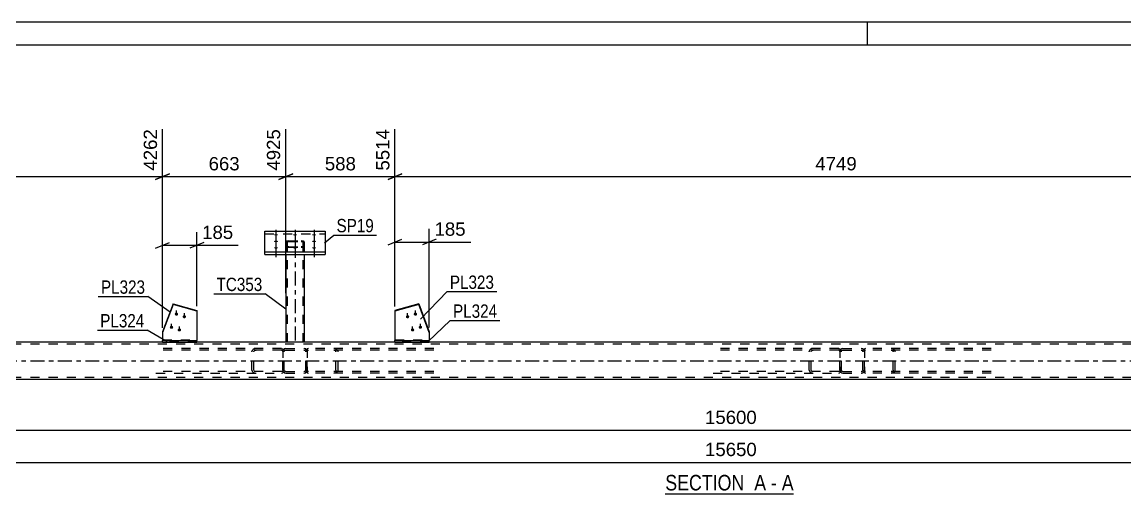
# Model space of a CAD drawing. Header units: millimetres. Extents: x -98 to 743, y -438 to 156.
# Drawn here: x 141.2 to 378.7, y 54.5 to 156.1 of the extents above; entities that cross this region are included whole.
import ezdxf

# ---------------------------------------------------------------- set-up
doc = ezdxf.new("R2010")
doc.units = ezdxf.units.MM
doc.linetypes.add('DXK_LINE_DOT2', pattern=[3.9198, 1.9599, -1.9599])
doc.linetypes.add('DXK_LINE_DOT3', pattern=[5.9187, 2.979, -0.9799, 0.9799, -0.9799])
doc.styles.add('Arial', font='ARIAL.TTF', dxfattribs={"height": 0.2})
doc.styles.add('Arial Narrow', font='ARIALN.TTF', dxfattribs={"height": 0.2})

# ---------------------------------------------------------------- blocks, each defined once
blk = doc.blocks.new('Unknown-761554712-1131')
at = {"color": 5, "linetype": 'Continuous'}
for p, q in [((743.33, 156.09), (-97.67, 156.09)), ((323.33, 151.09), (323.33, 156.09)), ((738.33, 151.09), (-92.67, 151.09))]:
    blk.add_line(p, q, dxfattribs=at)
blk = doc.blocks.new('Unknown-761554712-20 - 4715')
at = {"color": 6, "linetype": 'Continuous'}
blk.add_line((279.75, 54.55), (307.39, 54.55), dxfattribs=at)
at = {"color": 0, "linetype": 'Continuous'}
blk.add_wipeout([(297.86, 55.3), (297.86, 58.8), (279.75, 58.8), (279.75, 55.3)], dxfattribs=at)
at = {"color": 7, "linetype": 'Continuous', "style": 'Arial Narrow'}
blk.add_text('SECTION ', height=3.34, dxfattribs=at).set_placement((279.75, 55.3))
at = {"color": 0, "linetype": 'Continuous'}
blk.add_wipeout([(301.46, 55.3), (301.46, 58.8), (298.91, 58.8), (298.91, 55.3)], dxfattribs=at)
blk.add_wipeout([(303.79, 55.3), (303.79, 58.8), (302.51, 58.8), (302.51, 55.3)], dxfattribs=at)
at = {"color": 7, "linetype": 'Continuous', "style": 'Arial Narrow'}
for s, p in [('A', (298.91, 55.3)), ('-', (302.51, 55.3))]:
    blk.add_text(s, height=3.34, dxfattribs=at).set_placement(p)
at = {"color": 0, "linetype": 'Continuous'}
blk.add_wipeout([(307.39, 55.3), (307.39, 58.8), (304.84, 58.8), (304.84, 55.3)], dxfattribs=at)
at = {"color": 7, "linetype": 'Continuous', "style": 'Arial Narrow'}
blk.add_text('A', height=3.34, dxfattribs=at).set_placement((304.84, 55.3))
blk = doc.blocks.new('Part-761554712-4789 - 4715')
at = {"color": 2, "linetype": 'Continuous'}
for p, q in [((221.54, 87.19), (221.54, 87.59)), ((221.54, 87.59), (228.93, 87.59)), ((221.54, 87.19), (228.93, 87.19)), ((228.93, 87.19), (228.93, 87.59))]:
    blk.add_line(p, q, dxfattribs=at)
blk = doc.blocks.new('Part-761554712-4739 - 4715')
at = {"color": 7, "linetype": 'DXK_LINE_DOT2'}
for p, q in [((322.9, 85.83), (322.64, 85.79)), ((322.64, 85.79), (322.64, 80.58)), ((322.73, 85.48), (322.9, 85.51)), ((349.93, 85.83), (322.9, 85.83)), ((349.93, 85.51), (322.9, 85.51)), ((328.73, 85.78), (328.39, 85.83)), ((328.39, 85.51), (328.56, 85.48)), ((322.64, 85.44), (322.73, 85.48)), ((328.8, 85.31), (328.83, 85.19)), ((328.83, 81.19), (328.83, 85.19)), ((329.27, 85.19), (329.2, 85.43)), ((329.27, 81.19), (329.27, 85.19)), ((322.73, 80.89), (322.64, 80.93)), ((322.9, 80.87), (322.73, 80.89)), ((349.93, 80.87), (322.9, 80.87)), ((328.56, 80.89), (328.39, 80.87)), ((328.83, 81.19), (328.8, 81.06)), ((329.2, 80.94), (329.27, 81.19)), ((322.64, 80.58), (322.9, 80.55)), ((349.93, 80.55), (322.9, 80.55)), ((328.39, 80.55), (328.73, 80.59))]:
    blk.add_line(p, q, dxfattribs=at)
for centre, radius, start, end in [((328.52, 85), 0.802, 32.4104, 75.4453), ((328.46, 85.09), 0.401, 32.4104, 75.4453), ((328.46, 81.28), 0.401, 284.5547, 327.5896), ((328.52, 81.37), 0.802, 284.5547, 327.5896)]:
    blk.add_arc(centre, radius, start, end, dxfattribs=at)
blk = doc.blocks.new('Part-761554712-4743 - 4715')
at = {"color": 7, "linetype": 'DXK_LINE_DOT2'}
for p, q in [((318, 85.83), (317.76, 85.78)), ((317.88, 85.48), (318, 85.51)), ((318, 85.83), (322, 85.83)), ((318, 85.51), (322, 85.51)), ((322.24, 85.78), (322, 85.83)), ((322, 85.51), (322.12, 85.48)), ((317.41, 85.43), (317.36, 85.19)), ((317.36, 81.19), (317.36, 85.19)), ((317.68, 85.19), (317.7, 85.31)), ((317.68, 81.19), (317.68, 85.19)), ((322.3, 85.31), (322.32, 85.19)), ((322.32, 81.19), (322.32, 85.19)), ((322.64, 85.19), (322.59, 85.43)), ((322.64, 81.19), (322.64, 85.19)), ((317.36, 81.19), (317.41, 80.94)), ((317.7, 81.06), (317.68, 81.19)), ((318, 80.87), (317.88, 80.89)), ((318, 80.87), (322, 80.87)), ((322.12, 80.89), (322, 80.87)), ((322.32, 81.19), (322.3, 81.06)), ((322.59, 80.94), (322.64, 81.19)), ((317.76, 80.59), (318, 80.55)), ((318, 80.55), (322, 80.55)), ((322, 80.55), (322.24, 80.59))]:
    blk.add_line(p, q, dxfattribs=at)
for centre, radius, start, end in [((318, 85.19), 0.64, 112.5, 157.5), ((322, 85.19), 0.64, 22.5, 67.5), ((318, 85.19), 0.32, 112.5, 157.5), ((322, 85.19), 0.32, 22.5, 67.5), ((318, 81.19), 0.64, 202.5, 247.5), ((318, 81.19), 0.32, 202.5, 247.5), ((322, 81.19), 0.32, 292.5, 337.5), ((322, 81.19), 0.64, 292.5, 337.5)]:
    blk.add_arc(centre, radius, start, end, dxfattribs=at)
blk = doc.blocks.new('Part-761554712-4745 - 4715')
at = {"color": 7, "linetype": 'DXK_LINE_DOT2'}
for p, q in [((197.1, 85.83), (170.07, 85.83)), ((197.1, 85.51), (170.07, 85.51)), ((191.61, 85.83), (191.28, 85.78)), ((191.45, 85.48), (191.61, 85.51)), ((197.1, 85.83), (197.36, 85.79)), ((197.1, 85.51), (197.27, 85.48)), ((197.36, 85.79), (197.36, 80.58)), ((190.8, 85.43), (190.73, 85.19)), ((190.73, 81.19), (190.73, 85.19)), ((191.17, 85.19), (191.21, 85.31)), ((191.17, 81.19), (191.17, 85.19)), ((197.27, 85.48), (197.36, 85.44)), ((197.1, 80.87), (170.07, 80.87)), ((190.73, 81.19), (190.8, 80.94)), ((191.21, 81.06), (191.17, 81.19)), ((191.61, 80.87), (191.45, 80.89)), ((197.27, 80.89), (197.1, 80.87)), ((197.36, 80.93), (197.27, 80.89)), ((170.07, 80.55), (197.1, 80.55)), ((191.28, 80.59), (191.61, 80.55)), ((197.1, 80.55), (197.36, 80.58))]:
    blk.add_line(p, q, dxfattribs=at)
for centre, radius, start, end in [((191.48, 85), 0.802, 104.5547, 147.5895), ((191.55, 85.09), 0.401, 104.5547, 147.5895), ((191.48, 81.37), 0.802, 212.4105, 255.4453), ((191.55, 81.28), 0.401, 212.4105, 255.4453)]:
    blk.add_arc(centre, radius, start, end, dxfattribs=at)
blk = doc.blocks.new('Part-761554712-4747 - 4715')
at = {"color": 7, "linetype": 'DXK_LINE_DOT2'}
for p, q in [((202.9, 85.83), (202.64, 85.79)), ((202.64, 85.79), (202.64, 80.58)), ((202.73, 85.48), (202.9, 85.51)), ((229.93, 85.83), (202.9, 85.83)), ((229.93, 85.51), (202.9, 85.51)), ((208.73, 85.78), (208.39, 85.83)), ((208.39, 85.51), (208.56, 85.48)), ((202.64, 85.44), (202.73, 85.48)), ((208.8, 85.31), (208.83, 85.19)), ((208.83, 81.19), (208.83, 85.19)), ((209.27, 85.19), (209.2, 85.43)), ((209.27, 81.19), (209.27, 85.19)), ((202.73, 80.89), (202.64, 80.93)), ((202.9, 80.87), (202.73, 80.89)), ((229.93, 80.87), (202.9, 80.87)), ((208.56, 80.89), (208.39, 80.87)), ((208.83, 81.19), (208.8, 81.06)), ((209.2, 80.94), (209.27, 81.19)), ((202.64, 80.58), (202.9, 80.55)), ((229.93, 80.55), (202.9, 80.55)), ((208.39, 80.55), (208.73, 80.59))]:
    blk.add_line(p, q, dxfattribs=at)
for centre, radius, start, end in [((208.52, 85), 0.802, 32.4104, 75.4453), ((208.46, 85.09), 0.401, 32.4104, 75.4453), ((208.46, 81.28), 0.401, 284.5547, 327.5896), ((208.52, 81.37), 0.802, 284.5547, 327.5896)]:
    blk.add_arc(centre, radius, start, end, dxfattribs=at)
blk = doc.blocks.new('Part-761554712-4748 - 4715')
at = {"color": 7, "linetype": 'DXK_LINE_DOT2'}
for p, q in [((317.1, 85.83), (290.07, 85.83)), ((317.1, 85.51), (290.07, 85.51)), ((311.61, 85.83), (311.28, 85.78)), ((311.45, 85.48), (311.61, 85.51)), ((317.1, 85.83), (317.36, 85.79)), ((317.1, 85.51), (317.27, 85.48)), ((317.36, 85.79), (317.36, 80.58)), ((310.8, 85.43), (310.73, 85.19)), ((310.73, 81.19), (310.73, 85.19)), ((311.17, 85.19), (311.21, 85.31)), ((311.17, 81.19), (311.17, 85.19)), ((317.27, 85.48), (317.36, 85.44)), ((317.1, 80.87), (290.07, 80.87)), ((310.73, 81.19), (310.8, 80.94)), ((311.21, 81.06), (311.17, 81.19)), ((311.61, 80.87), (311.45, 80.89)), ((317.27, 80.89), (317.1, 80.87)), ((317.36, 80.93), (317.27, 80.89)), ((290.07, 80.55), (317.1, 80.55)), ((311.28, 80.59), (311.61, 80.55)), ((317.1, 80.55), (317.36, 80.58))]:
    blk.add_line(p, q, dxfattribs=at)
for centre, radius, start, end in [((311.48, 85), 0.802, 104.5547, 147.5896), ((311.55, 85.09), 0.401, 104.5547, 147.5896), ((311.48, 81.37), 0.802, 212.4104, 255.4453), ((311.55, 81.28), 0.401, 212.4104, 255.4453)]:
    blk.add_arc(centre, radius, start, end, dxfattribs=at)
blk = doc.blocks.new('Bolt-761554712-4754 - 4715')
at = {"linetype": 'Continuous'}
for points in [[(174.48, 93.59), (174.55, 93.58), (174.63, 93.56), (174.69, 93.52), (174.75, 93.47), (174.79, 93.42), (174.82, 93.35), (174.84, 93.28), (174.84, 93.21), (174.82, 93.14), (174.79, 93.08), (174.75, 93.02), (174.69, 92.97), (174.63, 92.94), (174.55, 92.92), (174.48, 92.91), (174.4, 92.92), (174.33, 92.94), (174.27, 92.97), (174.21, 93.02), (174.17, 93.08), (174.14, 93.14), (174.12, 93.21), (174.12, 93.28), (174.14, 93.35), (174.17, 93.42), (174.21, 93.47), (174.27, 93.52), (174.33, 93.56), (174.4, 93.58)], [(176.18, 93.02), (176.25, 93.01), (176.32, 92.99), (176.39, 92.96), (176.44, 92.91), (176.49, 92.85), (176.52, 92.79), (176.53, 92.72), (176.53, 92.65), (176.52, 92.58), (176.49, 92.51), (176.44, 92.46), (176.39, 92.41), (176.32, 92.37), (176.25, 92.35), (176.18, 92.34), (176.1, 92.35), (176.03, 92.37), (175.96, 92.41), (175.91, 92.46), (175.86, 92.51), (175.83, 92.58), (175.82, 92.65), (175.82, 92.72), (175.83, 92.79), (175.86, 92.85), (175.91, 92.91), (175.96, 92.96), (176.03, 92.99), (176.1, 93.01)], [(173.41, 90.75), (173.48, 90.74), (173.56, 90.72), (173.62, 90.69), (173.68, 90.64), (173.72, 90.58), (173.75, 90.52), (173.77, 90.45), (173.77, 90.38), (173.75, 90.31), (173.72, 90.24), (173.68, 90.19), (173.62, 90.14), (173.56, 90.1), (173.48, 90.08), (173.41, 90.08), (173.33, 90.08), (173.26, 90.1), (173.2, 90.14), (173.14, 90.19), (173.1, 90.24), (173.07, 90.31), (173.05, 90.38), (173.05, 90.45), (173.07, 90.52), (173.1, 90.58), (173.14, 90.64), (173.2, 90.69), (173.26, 90.72), (173.33, 90.74)], [(175.11, 90.19), (175.18, 90.18), (175.25, 90.16), (175.32, 90.12), (175.37, 90.07), (175.42, 90.02), (175.45, 89.95), (175.46, 89.88), (175.46, 89.81), (175.45, 89.74), (175.42, 89.68), (175.37, 89.62), (175.32, 89.57), (175.25, 89.54), (175.18, 89.52), (175.11, 89.51), (175.03, 89.52), (174.96, 89.54), (174.89, 89.57), (174.84, 89.62), (174.79, 89.68), (174.76, 89.74), (174.75, 89.81), (174.75, 89.88), (174.76, 89.95), (174.79, 90.02), (174.84, 90.07), (174.89, 90.12), (174.96, 90.16), (175.03, 90.18)]]:
    blk.add_hatch(color=1, dxfattribs=at).paths.add_polyline_path(points)
at = {"color": 1, "linetype": 'Continuous'}
for p, q in [((174.48, 92.97), (174.48, 94)), ((176.18, 92.41), (176.18, 93.43)), ((173.41, 90.14), (173.41, 91.17)), ((175.11, 89.57), (175.11, 90.6))]:
    blk.add_line(p, q, dxfattribs=at)
blk = doc.blocks.new('Bolt-761554712-4755 - 4715')
at = {"linetype": 'Continuous'}
for points in [[(224.25, 93.02), (224.32, 93.01), (224.39, 92.99), (224.46, 92.96), (224.51, 92.91), (224.56, 92.85), (224.59, 92.79), (224.61, 92.72), (224.61, 92.65), (224.59, 92.58), (224.56, 92.51), (224.51, 92.46), (224.46, 92.41), (224.39, 92.37), (224.32, 92.35), (224.25, 92.34), (224.17, 92.35), (224.1, 92.37), (224.04, 92.41), (223.98, 92.46), (223.94, 92.51), (223.9, 92.58), (223.89, 92.65), (223.89, 92.72), (223.9, 92.79), (223.94, 92.85), (223.98, 92.91), (224.04, 92.96), (224.1, 92.99), (224.17, 93.01)], [(225.94, 93.59), (226.02, 93.58), (226.09, 93.56), (226.16, 93.52), (226.21, 93.47), (226.26, 93.42), (226.29, 93.35), (226.3, 93.28), (226.3, 93.21), (226.29, 93.14), (226.26, 93.08), (226.21, 93.02), (226.16, 92.97), (226.09, 92.94), (226.02, 92.92), (225.94, 92.91), (225.87, 92.92), (225.8, 92.94), (225.73, 92.97), (225.68, 93.02), (225.63, 93.08), (225.6, 93.14), (225.59, 93.21), (225.59, 93.28), (225.6, 93.35), (225.63, 93.42), (225.68, 93.47), (225.73, 93.52), (225.8, 93.56), (225.87, 93.58)], [(227.01, 90.75), (227.09, 90.74), (227.16, 90.72), (227.23, 90.69), (227.28, 90.64), (227.33, 90.58), (227.36, 90.52), (227.37, 90.45), (227.37, 90.38), (227.36, 90.31), (227.33, 90.24), (227.28, 90.19), (227.23, 90.14), (227.16, 90.1), (227.09, 90.08), (227.01, 90.08), (226.94, 90.08), (226.87, 90.1), (226.8, 90.14), (226.75, 90.19), (226.7, 90.24), (226.67, 90.31), (226.66, 90.38), (226.66, 90.45), (226.67, 90.52), (226.7, 90.58), (226.75, 90.64), (226.8, 90.69), (226.87, 90.72), (226.94, 90.74)], [(225.32, 90.19), (225.39, 90.18), (225.46, 90.16), (225.53, 90.12), (225.58, 90.07), (225.63, 90.02), (225.66, 89.95), (225.68, 89.88), (225.68, 89.81), (225.66, 89.74), (225.63, 89.68), (225.58, 89.62), (225.53, 89.57), (225.46, 89.54), (225.39, 89.52), (225.32, 89.51), (225.24, 89.52), (225.17, 89.54), (225.11, 89.57), (225.05, 89.62), (225.01, 89.68), (224.97, 89.74), (224.96, 89.81), (224.96, 89.88), (224.97, 89.95), (225.01, 90.02), (225.05, 90.07), (225.11, 90.12), (225.17, 90.16), (225.24, 90.18)]]:
    blk.add_hatch(color=1, dxfattribs=at).paths.add_polyline_path(points)
at = {"color": 1, "linetype": 'Continuous'}
for p, q in [((224.25, 92.41), (224.25, 93.43)), ((225.94, 92.97), (225.94, 94)), ((225.32, 89.57), (225.32, 90.6)), ((227.01, 90.14), (227.01, 91.17))]:
    blk.add_line(p, q, dxfattribs=at)
blk = doc.blocks.new('Part-761554712-4770 - 4715')
at = {"color": 7, "linetype": 'DXK_LINE_DOT2'}
for p, q in [((572.24, 86.79), (1, 86.79)), ((178.88, 87.19), (171.49, 87.19)), ((202, 87.19), (198.02, 87.19)), ((228.93, 87.19), (221.54, 87.19)), ((572.24, 79.59), (1, 79.59))]:
    blk.add_line(p, q, dxfattribs=at)
at = {"color": 2, "linetype": 'Continuous'}
for p, q in [((171.49, 87.19), (5.8, 87.19)), ((198.02, 87.19), (178.88, 87.19)), ((221.54, 87.19), (202, 87.19)), ((411.49, 87.19), (228.93, 87.19)), ((572.24, 79.19), (1, 79.19))]:
    blk.add_line(p, q, dxfattribs=at)
at = {"color": 7, "linetype": 'DXK_LINE_DOT3'}
blk.add_line((1, 83.19), (572.24, 83.19), dxfattribs=at)
blk = doc.blocks.new('Bolt-761554712-4777 - 4715')
at = {"linetype": 'Continuous'}
for points in [[(195.91, 110.16), (195.82, 110.16), (195.73, 110.17), (195.65, 110.18), (195.58, 110.21), (195.53, 110.23), (195.49, 110.26), (195.47, 110.29), (195.47, 110.32), (195.49, 110.35), (195.53, 110.38), (195.58, 110.41), (195.65, 110.43), (195.73, 110.44), (195.82, 110.45), (195.91, 110.46), (196, 110.45), (196.09, 110.44), (196.17, 110.43), (196.24, 110.41), (196.29, 110.38), (196.33, 110.35), (196.35, 110.32), (196.35, 110.29), (196.33, 110.26), (196.29, 110.23), (196.24, 110.21), (196.17, 110.18), (196.09, 110.17), (196, 110.16)], [(200.01, 110.16), (199.92, 110.16), (199.83, 110.17), (199.75, 110.18), (199.68, 110.21), (199.63, 110.23), (199.59, 110.26), (199.57, 110.29), (199.57, 110.32), (199.59, 110.35), (199.63, 110.38), (199.68, 110.41), (199.75, 110.43), (199.83, 110.44), (199.92, 110.45), (200.01, 110.46), (200.1, 110.45), (200.19, 110.44), (200.27, 110.43), (200.34, 110.41), (200.39, 110.38), (200.43, 110.35), (200.45, 110.32), (200.45, 110.29), (200.43, 110.26), (200.39, 110.23), (200.34, 110.21), (200.27, 110.18), (200.19, 110.17), (200.1, 110.16)], [(204.11, 110.16), (204.02, 110.16), (203.93, 110.17), (203.85, 110.18), (203.78, 110.21), (203.73, 110.23), (203.69, 110.26), (203.67, 110.29), (203.67, 110.32), (203.69, 110.35), (203.73, 110.38), (203.78, 110.41), (203.85, 110.43), (203.93, 110.44), (204.02, 110.45), (204.11, 110.46), (204.2, 110.45), (204.29, 110.44), (204.37, 110.43), (204.44, 110.41), (204.49, 110.38), (204.53, 110.35), (204.55, 110.32), (204.55, 110.29), (204.53, 110.26), (204.49, 110.23), (204.44, 110.21), (204.37, 110.18), (204.29, 110.17), (204.2, 110.16)], [(195.91, 108.75), (195.82, 108.76), (195.73, 108.77), (195.65, 108.78), (195.58, 108.8), (195.53, 108.83), (195.49, 108.86), (195.47, 108.89), (195.47, 108.92), (195.49, 108.95), (195.53, 108.98), (195.58, 109), (195.65, 109.03), (195.73, 109.04), (195.82, 109.05), (195.91, 109.05), (196, 109.05), (196.09, 109.04), (196.17, 109.03), (196.24, 109), (196.29, 108.98), (196.33, 108.95), (196.35, 108.92), (196.35, 108.89), (196.33, 108.86), (196.29, 108.83), (196.24, 108.8), (196.17, 108.78), (196.09, 108.77), (196, 108.76)], [(195.91, 107.35), (195.82, 107.35), (195.73, 107.36), (195.65, 107.38), (195.58, 107.4), (195.53, 107.43), (195.49, 107.46), (195.47, 107.49), (195.47, 107.52), (195.49, 107.55), (195.53, 107.58), (195.58, 107.6), (195.65, 107.62), (195.73, 107.64), (195.82, 107.65), (195.91, 107.65), (196, 107.65), (196.09, 107.64), (196.17, 107.62), (196.24, 107.6), (196.29, 107.58), (196.33, 107.55), (196.35, 107.52), (196.35, 107.49), (196.33, 107.46), (196.29, 107.43), (196.24, 107.4), (196.17, 107.38), (196.09, 107.36), (196, 107.35)], [(200.01, 107.35), (199.92, 107.35), (199.83, 107.36), (199.75, 107.38), (199.68, 107.4), (199.63, 107.43), (199.59, 107.46), (199.57, 107.49), (199.57, 107.52), (199.59, 107.55), (199.63, 107.58), (199.68, 107.6), (199.75, 107.62), (199.83, 107.64), (199.92, 107.65), (200.01, 107.65), (200.1, 107.65), (200.19, 107.64), (200.27, 107.62), (200.34, 107.6), (200.39, 107.58), (200.43, 107.55), (200.45, 107.52), (200.45, 107.49), (200.43, 107.46), (200.39, 107.43), (200.34, 107.4), (200.27, 107.38), (200.19, 107.36), (200.1, 107.35)], [(204.11, 108.75), (204.02, 108.76), (203.93, 108.77), (203.85, 108.78), (203.78, 108.8), (203.73, 108.83), (203.69, 108.86), (203.67, 108.89), (203.67, 108.92), (203.69, 108.95), (203.73, 108.98), (203.78, 109), (203.85, 109.03), (203.93, 109.04), (204.02, 109.05), (204.11, 109.05), (204.2, 109.05), (204.29, 109.04), (204.37, 109.03), (204.44, 109), (204.49, 108.98), (204.53, 108.95), (204.55, 108.92), (204.55, 108.89), (204.53, 108.86), (204.49, 108.83), (204.44, 108.8), (204.37, 108.78), (204.29, 108.77), (204.2, 108.76)], [(204.11, 107.35), (204.02, 107.35), (203.93, 107.36), (203.85, 107.38), (203.78, 107.4), (203.73, 107.43), (203.69, 107.46), (203.67, 107.49), (203.67, 107.52), (203.69, 107.55), (203.73, 107.58), (203.78, 107.6), (203.85, 107.62), (203.93, 107.64), (204.02, 107.65), (204.11, 107.65), (204.2, 107.65), (204.29, 107.64), (204.37, 107.62), (204.44, 107.6), (204.49, 107.58), (204.53, 107.55), (204.55, 107.52), (204.55, 107.49), (204.53, 107.46), (204.49, 107.43), (204.44, 107.4), (204.37, 107.38), (204.29, 107.36), (204.2, 107.35)]]:
    blk.add_hatch(color=1, dxfattribs=at).paths.add_polyline_path(points)
at = {"color": 1, "linetype": 'Continuous'}
for p, q in [((195.91, 111.4), (195.91, 108.28)), ((195.91, 109.99), (195.91, 106.87)), ((200.01, 111.4), (200.01, 108.28)), ((204.11, 111.4), (204.11, 108.28)), ((204.11, 109.99), (204.11, 106.87)), ((195.91, 108.59), (195.91, 105.47)), ((200.01, 108.59), (200.01, 105.47)), ((204.11, 108.59), (204.11, 105.47))]:
    blk.add_line(p, q, dxfattribs=at)
blk = doc.blocks.new('Part-761554712-4788 - 4715')
at = {"color": 2, "linetype": 'Continuous'}
for p, q in [((171.49, 87.19), (171.49, 87.59)), ((171.49, 87.59), (178.88, 87.59)), ((171.49, 87.19), (178.88, 87.19)), ((178.88, 87.19), (178.88, 87.59))]:
    blk.add_line(p, q, dxfattribs=at)
blk = doc.blocks.new('Part-761554712-4796 - 4715')
at = {"color": 7, "linetype": 'DXK_LINE_DOT2'}
for p, q in [((198.06, 108.85), (198.01, 108.77)), ((198.01, 108.77), (198.01, 106.08)), ((198.01, 107.84), (198.06, 107.75)), ((198.2, 108.92), (198.06, 108.85)), ((198.06, 107.75), (198.2, 107.68)), ((198.41, 108.97), (198.2, 108.92)), ((198.2, 107.68), (198.41, 107.64)), ((198.33, 108.77), (198.36, 108.81)), ((198.33, 108.77), (198.33, 87.19)), ((198.36, 107.8), (198.33, 107.84)), ((198.36, 108.81), (198.42, 108.85)), ((198.42, 107.76), (198.36, 107.8)), ((198.65, 108.99), (198.41, 108.97)), ((198.41, 107.64), (198.65, 107.62)), ((198.42, 108.85), (198.53, 108.87)), ((198.53, 107.74), (198.42, 107.76)), ((198.53, 108.87), (198.65, 108.88)), ((198.65, 107.73), (198.53, 107.74)), ((198.65, 108.99), (201.37, 108.99)), ((198.65, 108.88), (201.37, 108.88)), ((198.65, 107.73), (201.37, 107.73)), ((198.65, 107.62), (201.37, 107.62)), ((201.62, 108.97), (201.37, 108.99)), ((201.37, 108.88), (201.49, 108.87)), ((201.49, 107.74), (201.37, 107.73)), ((201.37, 107.62), (201.62, 107.64)), ((201.49, 108.87), (201.6, 108.85)), ((201.6, 107.76), (201.49, 107.74)), ((201.6, 108.85), (201.67, 108.81)), ((201.67, 107.8), (201.6, 107.76)), ((201.82, 108.92), (201.62, 108.97)), ((201.62, 107.64), (201.82, 107.68)), ((201.67, 108.81), (201.69, 108.77)), ((201.69, 107.84), (201.67, 107.8)), ((201.69, 108.77), (201.69, 87.19)), ((201.96, 108.85), (201.82, 108.92)), ((201.82, 107.68), (201.96, 107.75)), ((202.01, 108.77), (201.96, 108.85)), ((201.96, 107.75), (202.01, 107.84)), ((202.01, 108.77), (202.01, 106.08)), ((198.01, 87.19), (198.02, 87.19)), ((198.02, 87.19), (198.01, 87.19)), ((201.82, 87.19), (201.62, 87.19)), ((201.67, 87.19), (201.69, 87.19)), ((202, 87.19), (202.01, 87.19)), ((202.01, 87.19), (202, 87.19))]:
    blk.add_line(p, q, dxfattribs=at)
at = {"color": 7, "linetype": 'DXK_LINE_DOT3'}
blk.add_line((200.01, 108.3), (200.01, 87.19), dxfattribs=at)
at = {"color": 2, "linetype": 'Continuous'}
for p, q in [((198.01, 106.08), (198.01, 87.19)), ((202.01, 106.08), (202.01, 87.19)), ((201.62, 87.19), (198.02, 87.19)), ((201.96, 87.19), (201.62, 87.19)), ((202, 87.19), (201.96, 87.19))]:
    blk.add_line(p, q, dxfattribs=at)
blk = doc.blocks.new('Part-761554712-4798 - 4715')
at = {"color": 7, "linetype": 'DXK_LINE_DOT2'}
for p, q in [((198, 85.83), (197.76, 85.78)), ((197.88, 85.48), (198, 85.51)), ((198, 85.83), (202, 85.83)), ((198, 85.51), (202, 85.51)), ((202.25, 85.78), (202, 85.83)), ((202, 85.51), (202.12, 85.48)), ((197.41, 85.43), (197.36, 85.19)), ((197.36, 81.19), (197.36, 85.19)), ((197.68, 85.19), (197.71, 85.31)), ((197.68, 81.19), (197.68, 85.19)), ((202.3, 85.31), (202.32, 85.19)), ((202.32, 81.19), (202.32, 85.19)), ((202.64, 85.19), (202.59, 85.43)), ((202.64, 81.19), (202.64, 85.19)), ((197.36, 81.19), (197.41, 80.94)), ((197.71, 81.06), (197.68, 81.19)), ((198, 80.87), (197.88, 80.89)), ((198, 80.87), (202, 80.87)), ((202.12, 80.89), (202, 80.87)), ((202.32, 81.19), (202.3, 81.06)), ((202.59, 80.94), (202.64, 81.19)), ((197.76, 80.59), (198, 80.55)), ((198, 80.55), (202, 80.55)), ((202, 80.55), (202.25, 80.59))]:
    blk.add_line(p, q, dxfattribs=at)
for centre, radius, start, end in [((198, 85.19), 0.64, 112.5, 157.5), ((202, 85.19), 0.64, 22.5, 67.5), ((198, 85.19), 0.32, 112.5, 157.5), ((202, 85.19), 0.32, 22.5, 67.5), ((198, 81.19), 0.64, 202.5, 247.5), ((198, 81.19), 0.32, 202.5, 247.5), ((202, 81.19), 0.32, 292.5, 337.5), ((202, 81.19), 0.64, 292.5, 337.5)]:
    blk.add_arc(centre, radius, start, end, dxfattribs=at)
blk = doc.blocks.new('Part-761554712-4838 - 4715')
at = {"color": 2, "linetype": 'Continuous'}
for p, q in [((193.51, 106.08), (193.51, 111.13)), ((193.51, 111.13), (206.51, 111.13)), ((206.51, 111.13), (206.51, 106.08)), ((193.51, 106.68), (206.51, 106.68)), ((193.51, 106.08), (206.51, 106.08))]:
    blk.add_line(p, q, dxfattribs=at)
at = {"color": 7, "linetype": 'DXK_LINE_DOT2'}
blk.add_line((193.51, 110.53), (206.51, 110.53), dxfattribs=at)
blk = doc.blocks.new('Part-761554712-4852 - 4715')
at = {"color": 2, "linetype": 'Continuous'}
for p, q in [((173.76, 95.45), (171.49, 89.42)), ((173.76, 95.28), (171.49, 89.26)), ((173.76, 95.28), (173.76, 95.45)), ((173.76, 95.45), (178.88, 94.03)), ((178.88, 93.87), (173.76, 95.28)), ((178.88, 94.03), (178.88, 87.59)), ((171.49, 89.42), (171.49, 87.59))]:
    blk.add_line(p, q, dxfattribs=at)
at = {"color": 7, "linetype": 'DXK_LINE_DOT2'}
for p, q in [((171.49, 87.73), (178.88, 87.73)), ((171.49, 87.59), (171.49, 87.57)), ((171.49, 87.57), (171.49, 87.59)), ((171.49, 87.57), (178.88, 87.57)), ((178.88, 87.57), (178.88, 87.59)), ((178.88, 87.59), (178.88, 87.57))]:
    blk.add_line(p, q, dxfattribs=at)
blk = doc.blocks.new('Part-761554712-4855 - 4715')
at = {"color": 2, "linetype": 'Continuous'}
for p, q in [((226.66, 95.45), (221.54, 94.03)), ((226.66, 95.28), (221.54, 93.87)), ((226.66, 95.28), (226.66, 95.45)), ((226.66, 95.45), (228.93, 89.42)), ((228.93, 89.26), (226.66, 95.28)), ((221.54, 94.03), (221.54, 87.59)), ((228.93, 89.42), (228.93, 87.59))]:
    blk.add_line(p, q, dxfattribs=at)
at = {"color": 7, "linetype": 'DXK_LINE_DOT2'}
for p, q in [((221.54, 87.73), (228.93, 87.73)), ((221.54, 87.59), (221.54, 87.57)), ((221.54, 87.57), (221.54, 87.59)), ((221.54, 87.57), (228.93, 87.57)), ((228.93, 87.57), (228.93, 87.59)), ((228.93, 87.59), (228.93, 87.57))]:
    blk.add_line(p, q, dxfattribs=at)
blk = doc.blocks.new('StraightDimension-761554712-10783 - 4715')
at = {"color": 7, "linetype": 'Continuous'}
for p, q in [((221.54, 94.95), (221.54, 133.02)), ((411.49, 90.26), (411.49, 135.25)), ((223.04, 123.43), (220.04, 122.23)), ((221.54, 122.83), (411.49, 122.83)), ((409.99, 122.23), (412.99, 123.43))]:
    blk.add_line(p, q, dxfattribs=at)
at = {"color": 0, "linetype": 'Continuous'}
blk.add_wipeout([(410.89, 135.85), (406.69, 135.85), (406.69, 123.53), (410.89, 123.53)], dxfattribs=at)
at = {"color": 0}
blk.add_wipeout([(321.56, 123.58), (321.56, 127.78), (311.47, 127.78), (311.47, 123.58)], dxfattribs=at)
at = {"color": 3, "linetype": 'Continuous', "style": 'Arial'}
blk.add_text('10262', height=2.865, rotation=90.0002, dxfattribs=at).set_placement((410.29, 124.13))
at = {"color": 3, "style": 'Arial'}
blk.add_text('4749', height=2.865, dxfattribs=at).set_placement((312.07, 124.18))
blk = doc.blocks.new('StraightDimension-761554712-10784 - 4715')
at = {"color": 7, "linetype": 'Continuous'}
for p, q in [((198.01, 97.72), (198.01, 133.02)), ((221.54, 94.95), (221.54, 133.02)), ((199.51, 123.43), (196.51, 122.23)), ((198.01, 122.83), (221.54, 122.83)), ((220.04, 122.23), (223.04, 123.43))]:
    blk.add_line(p, q, dxfattribs=at)
at = {"color": 0, "linetype": 'Continuous'}
blk.add_wipeout([(220.94, 133.62), (216.74, 133.62), (216.74, 123.53), (220.94, 123.53)], dxfattribs=at)
at = {"color": 0}
blk.add_wipeout([(213.71, 123.58), (213.71, 127.78), (205.84, 127.78), (205.84, 123.58)], dxfattribs=at)
at = {"color": 3, "linetype": 'Continuous', "style": 'Arial'}
blk.add_text('5514', height=2.865, rotation=90.0002, dxfattribs=at).set_placement((220.34, 124.13))
at = {"color": 3, "style": 'Arial'}
blk.add_text('588', height=2.865, dxfattribs=at).set_placement((206.44, 124.18))
blk = doc.blocks.new('StraightDimension-761554712-10785 - 4715')
at = {"color": 7, "linetype": 'Continuous'}
for p, q in [((171.49, 90.26), (171.49, 133.02)), ((198.01, 97.72), (198.01, 133.02)), ((172.99, 123.43), (169.99, 122.23)), ((171.49, 122.83), (198.01, 122.83)), ((196.51, 122.23), (199.51, 123.43))]:
    blk.add_line(p, q, dxfattribs=at)
at = {"color": 0, "linetype": 'Continuous'}
blk.add_wipeout([(197.41, 133.62), (193.21, 133.62), (193.21, 123.53), (197.41, 123.53)], dxfattribs=at)
at = {"color": 0}
blk.add_wipeout([(188.68, 123.58), (188.68, 127.78), (180.81, 127.78), (180.81, 123.58)], dxfattribs=at)
at = {"color": 3, "linetype": 'Continuous', "style": 'Arial'}
blk.add_text('4925', height=2.865, rotation=90.0002, dxfattribs=at).set_placement((196.81, 124.13))
at = {"color": 3, "style": 'Arial'}
blk.add_text('663', height=2.865, dxfattribs=at).set_placement((181.41, 124.18))
blk = doc.blocks.new('StraightDimension-761554712-10786 - 4715')
at = {"color": 7, "linetype": 'Continuous'}
for p, q in [((171.49, 90.26), (171.49, 133.02)), ((1, 88.19), (1, 126.35)), ((2.5, 123.43), (-0.5, 122.23)), ((1, 122.83), (171.49, 122.83)), ((169.99, 122.23), (172.99, 123.43))]:
    blk.add_line(p, q, dxfattribs=at)
at = {"color": 0, "linetype": 'Continuous'}
for points in [[(170.89, 133.62), (166.69, 133.62), (166.69, 123.53), (170.89, 123.53)], [(0.4, 126.95), (-3.8, 126.95), (-3.8, 123.53), (0.4, 123.53)]]:
    blk.add_wipeout(points, dxfattribs=at)
at = {"color": 0}
blk.add_wipeout([(91.29, 123.58), (91.29, 127.78), (81.2, 127.78), (81.2, 123.58)], dxfattribs=at)
at = {"color": 3, "linetype": 'Continuous', "style": 'Arial'}
for s, height, p in [('4262', 2.865, (170.29, 124.13)), ('0', 2.87, (-0.2, 124.13))]:
    blk.add_text(s, height=height, rotation=90.0002, dxfattribs=at).set_placement(p)
at = {"color": 3, "style": 'Arial'}
blk.add_text('4262', height=2.865, dxfattribs=at).set_placement((81.8, 124.18))
blk = doc.blocks.new('StraightDimension-761554712-10841 - 4715')
at = {"color": 7, "linetype": 'Continuous'}
for p, q in [((171.49, 90.42), (171.49, 110.91)), ((178.88, 94.95), (178.88, 110.91)), ((169.99, 107.46), (172.99, 108.66)), ((171.49, 108.06), (178.88, 108.06)), ((180.38, 108.66), (177.38, 107.46))]:
    blk.add_line(p, q, dxfattribs=at)
at = {"color": 0}
blk.add_wipeout([(187.28, 108.81), (187.28, 113.01), (179.41, 113.01), (179.41, 108.81)], dxfattribs=at)
at = {"color": 7, "linetype": 'Continuous'}
blk.add_line((178.88, 108.06), (187.8, 108.06), dxfattribs=at)
blk.add_line((178.88, 108.06), (187.8, 108.06), dxfattribs=at)
at = {"color": 3, "style": 'Arial'}
blk.add_text('185', height=2.865, dxfattribs=at).set_placement((180.01, 109.41))
blk = doc.blocks.new('StraightDimension-761554712-10846 - 4715')
at = {"color": 7, "linetype": 'Continuous'}
for p, q in [((220.04, 108.16), (223.04, 109.36)), ((221.54, 94.87), (221.54, 111.61)), ((230.43, 109.36), (227.43, 108.16)), ((228.93, 90.34), (228.93, 111.61)), ((221.54, 108.76), (228.93, 108.76))]:
    blk.add_line(p, q, dxfattribs=at)
at = {"color": 0}
blk.add_wipeout([(237.33, 109.51), (237.33, 113.71), (229.46, 113.71), (229.46, 109.51)], dxfattribs=at)
at = {"color": 7, "linetype": 'Continuous'}
blk.add_line((228.93, 108.76), (237.86, 108.76), dxfattribs=at)
blk.add_line((228.93, 108.76), (237.86, 108.76), dxfattribs=at)
at = {"color": 3, "style": 'Arial'}
blk.add_text('185', height=2.865, dxfattribs=at).set_placement((230.06, 110.11))
blk = doc.blocks.new('StraightDimension-761554712-11048 - 4715')
at = {"color": 7, "linetype": 'Continuous'}
blk.add_line((1, 68.25), (586.74, 68.25), dxfattribs=at)
at = {"color": 0}
blk.add_wipeout([(300.03, 69), (300.03, 73.2), (287.71, 73.2), (287.71, 69)], dxfattribs=at)
at = {"color": 3, "style": 'Arial'}
blk.add_text('15600', height=2.865, dxfattribs=at).set_placement((288.31, 69.6))
blk = doc.blocks.new('StraightDimension-761554712-11148 - 4715')
at = {"color": 7, "linetype": 'Continuous'}
blk.add_line((0, 61.34), (587.74, 61.34), dxfattribs=at)
at = {"color": 0}
blk.add_wipeout([(300.03, 62.09), (300.03, 66.29), (287.71, 66.29), (287.71, 62.09)], dxfattribs=at)
at = {"color": 3, "style": 'Arial'}
blk.add_text('15650', height=2.865, dxfattribs=at).set_placement((288.31, 62.69))
blk = doc.blocks.new('Mark-761554712-4792 - 4715')
at = {"color": 0}
blk.add_wipeout([(192.97, 98.21), (192.97, 101.21), (183.11, 101.21), (183.11, 98.21)], dxfattribs=at)
blk.add_wipeout([(192.97, 98.21), (192.97, 101.21), (183.11, 101.21), (183.11, 98.21)], dxfattribs=at)
at = {"color": 30, "linetype": 'Continuous'}
for p in [(182.51, 97.61), (198.01, 94.32)]:
    blk.add_line(p, (193.57, 97.61), dxfattribs=at)
at = {"color": 3, "style": 'Arial Narrow'}
blk.add_text('TC353', height=2.863, dxfattribs=at).set_placement((183.11, 98.21))
blk = doc.blocks.new('Mark-761554712-11174 - 4715')
at = {"color": 0}
blk.add_wipeout([(242.86, 98.68), (242.86, 101.68), (233.36, 101.68), (233.36, 98.68)], dxfattribs=at)
blk.add_wipeout([(242.86, 98.68), (242.86, 101.68), (233.36, 101.68), (233.36, 98.68)], dxfattribs=at)
at = {"color": 30, "linetype": 'Continuous'}
for p, q in [((227.05, 92.16), (232.76, 98.08)), ((232.76, 98.08), (243.46, 98.08))]:
    blk.add_line(p, q, dxfattribs=at)
at = {"color": 3, "style": 'Arial Narrow'}
blk.add_text('PL323', height=2.863, dxfattribs=at).set_placement((233.36, 98.68))
blk = doc.blocks.new('Mark-761554712-4834 - 4715')
at = {"color": 0}
blk.add_wipeout([(216.99, 110.86), (216.99, 113.86), (208.95, 113.86), (208.95, 110.86)], dxfattribs=at)
blk.add_wipeout([(216.99, 110.86), (216.99, 113.86), (208.95, 113.86), (208.95, 110.86)], dxfattribs=at)
at = {"color": 30, "linetype": 'Continuous'}
for p, q in [((206.36, 108.6), (208.35, 110.26)), ((208.35, 110.26), (217.59, 110.26))]:
    blk.add_line(p, q, dxfattribs=at)
at = {"color": 3, "style": 'Arial Narrow'}
blk.add_text('SP19', height=2.863, dxfattribs=at).set_placement((208.95, 110.86))
blk = doc.blocks.new('Mark-761554712-11160 - 4715')
at = {"color": 0}
blk.add_wipeout([(167.56, 90.39), (167.56, 93.39), (158.06, 93.39), (158.06, 90.39)], dxfattribs=at)
blk.add_wipeout([(167.56, 90.39), (167.56, 93.39), (158.06, 93.39), (158.06, 90.39)], dxfattribs=at)
at = {"color": 30, "linetype": 'Continuous'}
for p in [(157.46, 89.79), (172.49, 87.29)]:
    blk.add_line(p, (168.16, 89.79), dxfattribs=at)
at = {"color": 3, "style": 'Arial Narrow'}
blk.add_text('PL324', height=2.863, dxfattribs=at).set_placement((158.06, 90.39))
blk = doc.blocks.new('Mark-761554712-11163 - 4715')
at = {"color": 0}
blk.add_wipeout([(167.73, 97.63), (167.73, 100.63), (158.22, 100.63), (158.22, 97.63)], dxfattribs=at)
blk.add_wipeout([(167.73, 97.63), (167.73, 100.63), (158.22, 100.63), (158.22, 97.63)], dxfattribs=at)
at = {"color": 30, "linetype": 'Continuous'}
for p in [(157.62, 97.03), (173.13, 93.69)]:
    blk.add_line(p, (168.33, 97.03), dxfattribs=at)
at = {"color": 3, "style": 'Arial Narrow'}
blk.add_text('PL323', height=2.863, dxfattribs=at).set_placement((158.22, 97.63))
blk = doc.blocks.new('Mark-761554712-11171 - 4715')
at = {"color": 0}
blk.add_wipeout([(243.55, 92.46), (243.55, 95.46), (234.04, 95.46), (234.04, 92.46)], dxfattribs=at)
blk.add_wipeout([(243.55, 92.46), (243.55, 95.46), (234.04, 95.46), (234.04, 92.46)], dxfattribs=at)
at = {"color": 30, "linetype": 'Continuous'}
for p, q in [((228.67, 87.34), (233.44, 91.86)), ((233.44, 91.86), (244.15, 91.86))]:
    blk.add_line(p, q, dxfattribs=at)
at = {"color": 3, "style": 'Arial Narrow'}
blk.add_text('PL324', height=2.863, dxfattribs=at).set_placement((234.04, 92.46))

msp = doc.modelspace()

# ---------------------------------------------------------------- block references
for name in ['Unknown-761554712-1131', 'Part-761554712-4838 - 4715', 'Bolt-761554712-4777 - 4715', 'Part-761554712-4796 - 4715', 'Part-761554712-4852 - 4715', 'Part-761554712-4855 - 4715', 'Bolt-761554712-4754 - 4715', 'Bolt-761554712-4755 - 4715', 'Part-761554712-4770 - 4715', 'Part-761554712-4745 - 4715', 'Part-761554712-4788 - 4715', 'Part-761554712-4798 - 4715', 'Part-761554712-4747 - 4715', 'Part-761554712-4789 - 4715', 'Part-761554712-4748 - 4715', 'Part-761554712-4743 - 4715', 'Part-761554712-4739 - 4715']:
    msp.add_blockref(name, (0, 0))

# ---------------------------------------------------------------- next in the draw order: block references
for name in ['StraightDimension-761554712-10783 - 4715', 'StraightDimension-761554712-11048 - 4715', 'Unknown-761554712-20 - 4715']:
    msp.add_blockref(name, (0, 0))

# ---------------------------------------------------------------- next in the draw order: block references
for name in ['StraightDimension-761554712-10784 - 4715', 'StraightDimension-761554712-11148 - 4715']:
    msp.add_blockref(name, (0, 0))

# ---------------------------------------------------------------- next in the draw order: block references
for name in ['StraightDimension-761554712-10785 - 4715', 'Mark-761554712-4834 - 4715', 'StraightDimension-761554712-10846 - 4715']:
    msp.add_blockref(name, (0, 0))

# ---------------------------------------------------------------- next in the draw order: block references
for name in ['StraightDimension-761554712-10786 - 4715', 'Mark-761554712-11174 - 4715']:
    msp.add_blockref(name, (0, 0))

# ---------------------------------------------------------------- next in the draw order: block references
for name in ['StraightDimension-761554712-10841 - 4715', 'Mark-761554712-11171 - 4715']:
    msp.add_blockref(name, (0, 0))

# ---------------------------------------------------------------- next in the draw order: block references
for name in ['Mark-761554712-4792 - 4715', 'Mark-761554712-11160 - 4715']:
    msp.add_blockref(name, (0, 0))

# ---------------------------------------------------------------- next in the draw order: block references
msp.add_blockref('Mark-761554712-11163 - 4715', (0, 0))

doc.saveas('drawing.dxf')
